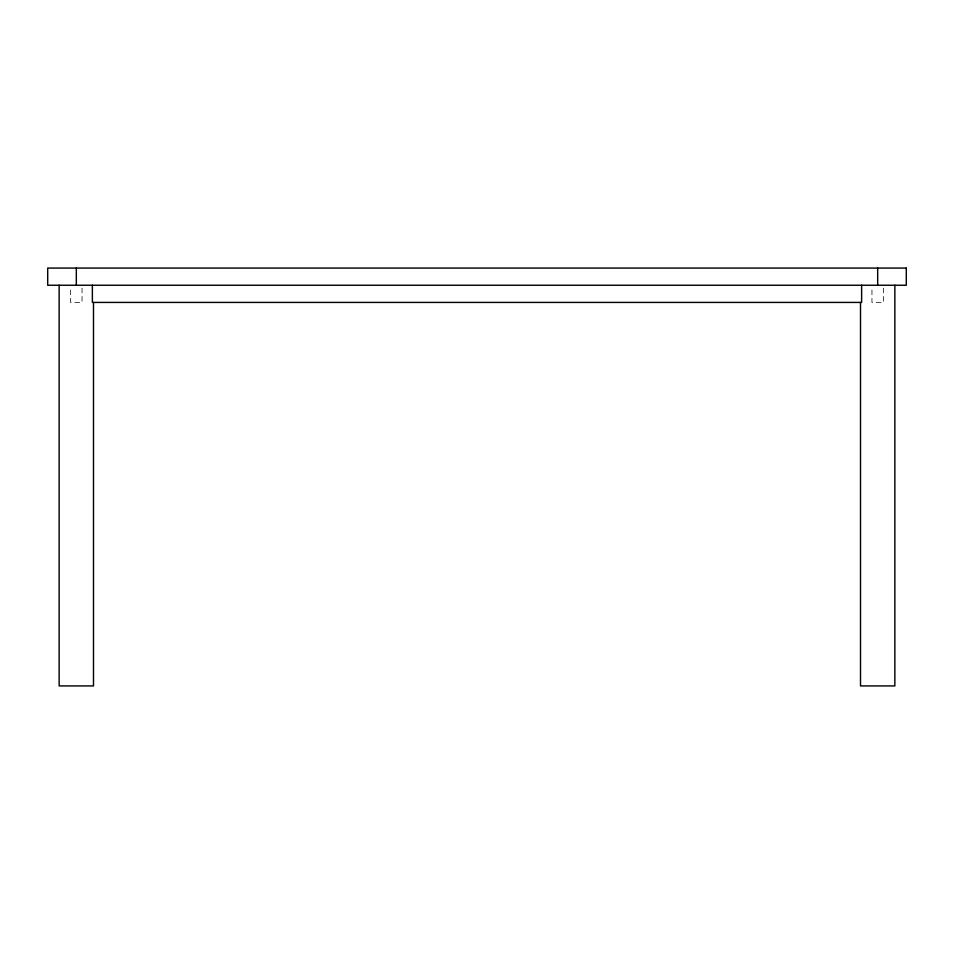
<?xml version="1.0" encoding="UTF-8"?>
<svg xmlns="http://www.w3.org/2000/svg" width="954" height="954" viewBox="0 0 954 954"><rect width="100%" height="100%" fill="white"/><g stroke="black" fill="none" stroke-linecap="round" stroke-linejoin="round"><path stroke-width="0.72" stroke-dasharray="4.77 3.58" d="M883.404 288.108L883.404 302.418L871.956 302.418L871.956 288.108M82.044 288.108L82.044 302.418L70.596 302.418L70.596 288.108"/><path stroke-width="1.43" d="M894.852 285.246L894.852 685.926L860.508 685.926L860.508 302.418M877.68 268.074L877.68 285.246M861.629 285.246L861.629 302.418L92.371 302.418L92.371 285.246M93.492 302.418L93.492 685.926L59.148 685.926L59.148 285.246M76.32 268.074L76.32 285.246M906.3 268.074L47.7 268.074L47.7 285.246L906.3 285.246L906.3 268.074"/></g></svg>
